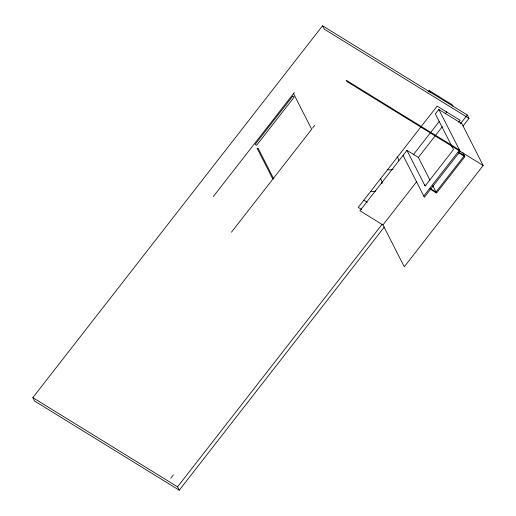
<?xml version="1.0" encoding="UTF-8"?>
<svg xmlns="http://www.w3.org/2000/svg" width="516" height="516" viewBox="0 0 516 516"><rect width="100%" height="100%" fill="white"/><g stroke="black" fill="none" stroke-linecap="round" stroke-linejoin="round"><path stroke-width="0.77" d="M384.304 227.046L179.265 490.2L34.533 401.003L32.824 397.642L322.552 25.8L467.283 114.997L468.992 118.358L463.052 125.981M213.276 196.596L294.41 92.467M231.432 232.232L311.69 129.226L293.533 93.596M312.567 128.103L314.695 125.369M428.228 91.867L429.215 90.597L452.248 104.793L452.964 106.199M406.956 150.388L359.929 210.747L382.956 224.937L404.273 266.772L483.176 165.501L461.865 123.666L438.832 109.476L435.349 113.946L453.506 149.576L425.107 186.024L406.956 150.388L418.366 157.419L429.88 180.02M413.284 154.794L439.426 121.247M445.34 113.655L446.817 111.753M418.366 157.419L442.354 126.633M170.77 478.19L173.337 474.894M458.672 122.208L460.149 120.305L437.123 106.115L358.214 207.387L361.6 209.47M179.265 490.2L177.549 486.84L382.098 224.325M460.349 123.892L467.283 114.997M382.956 224.937L416.489 181.896M423.759 195.996L459.034 150.717M430.628 188.714L435.994 192.023L464.394 155.574L462.955 152.755M468.992 118.358L324.267 29.16L322.552 25.8M459.524 150.085L346.43 80.386L347.049 81.605L483.176 165.501M459.021 152.265L464.394 155.574M458.208 152.472L464.916 156.606L436.517 193.055L429.809 188.921M424.584 184.992L425.926 185.818M363.857 200.214L367.244 202.304M32.824 397.642L177.549 486.84M429.215 90.597L430.292 92.712M438.832 109.476L460.149 151.311L424.378 197.215L403.06 155.387M432.756 185.67L435.994 192.023M397.127 156.89A8.54 7.482 -27 0 1 398.752 160.405M392.947 169.261A8.54 7.482 -27 0 1 387.252 169.558M380.556 178.742A8.54 7.482 -27 0 1 381.969 183.69M375.745 190.972A8.54 7.482 -27 0 1 370.74 191.217M292.727 96.15L255.149 144.37L256.626 145.28L294.197 97.06L292.727 96.15M258.464 148.937L257.026 148.047L272.371 178.175L273.809 179.058L258.464 148.937"/></g></svg>
